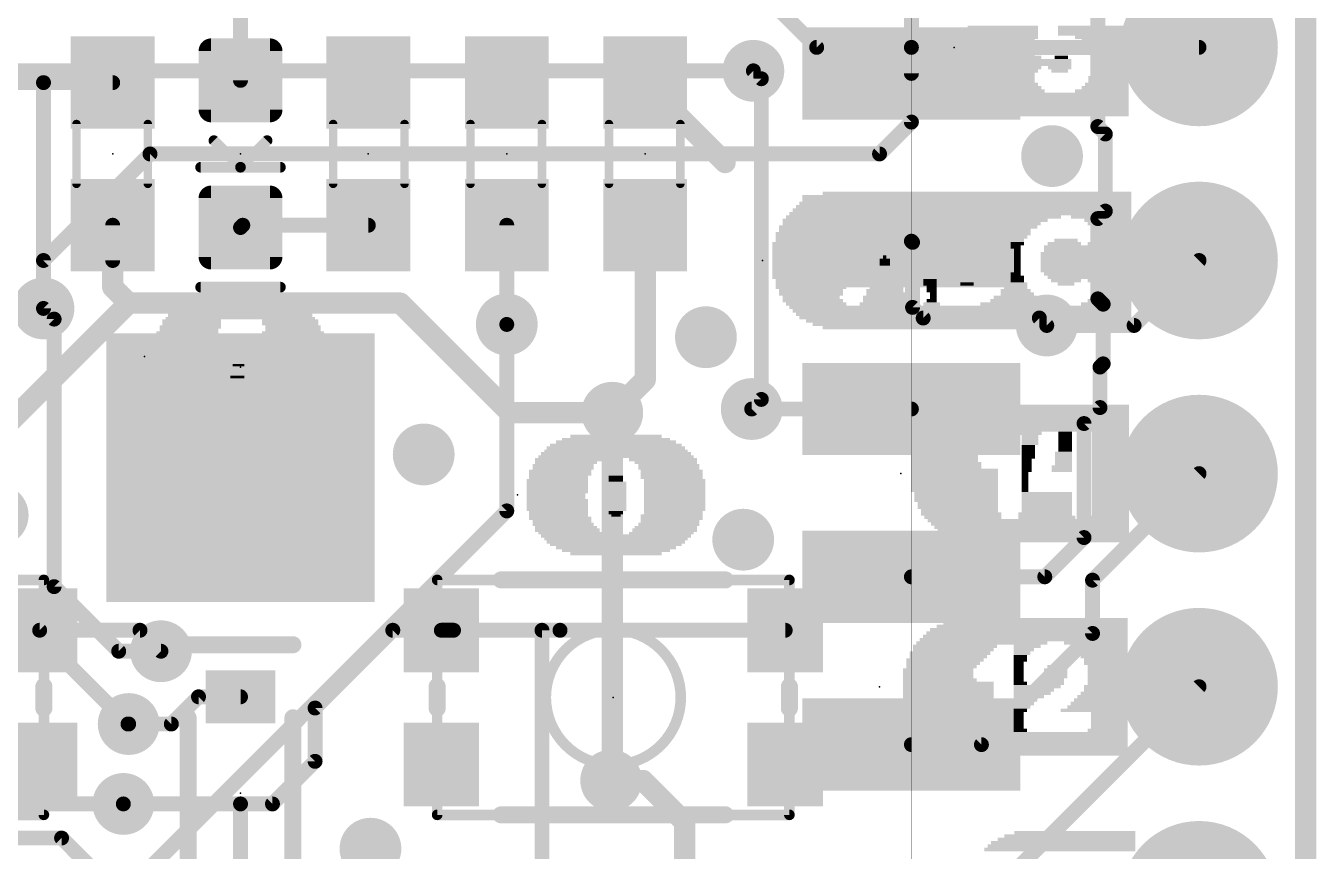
# Model space of a CAD drawing. Extents: x -31.8 to 54.9, y -28.5 to 33.1.
# Drawn here: x 10.14 to 25.53, y 14.55 to 24.39 of the extents above; entities that cross this region are included whole.
import ezdxf

# ---------------------------------------------------------------- set-up
doc = ezdxf.new("R2010")
doc.units = 0
for name, color, linetype in [('1', 12, 'CONTINUOUS'), ('16', 132, 'CONTINUOUS'), ('17', 110, 'CONTINUOUS'), ('18', 110, 'CONTINUOUS'), ('20', 53, 'CONTINUOUS'), ('21', 41, 'CONTINUOUS'), ('23', 53, 'CONTINUOUS'), ('24', 53, 'CONTINUOUS'), ('51', 53, 'CONTINUOUS'), ('52', 253, 'CONTINUOUS')]:
    doc.layers.add(name, color=color, linetype=linetype)

# ---------------------------------------------------------------- blocks, each defined once
blk = doc.blocks.new('RECT')
blk.add_solid([(-0.5, -0.5), (0.5, -0.5), (-0.5, 0.5), (0.5, 0.5)])
blk = doc.blocks.new('RECT160000X160000R30')
at = {"const_width": 0.15}
blk.add_lwpolyline([(0.425, -0.35), (0.425, 0.35, 0.4142), (0.35, 0.425), (-0.35, 0.425, 0.4142), (-0.425, 0.35), (-0.425, -0.35, 0.4142), (-0.35, -0.425), (0.35, -0.425, 0.4142)], format="xyb", close=True, dxfattribs=at)
blk.add_solid([(-0.3754, -0.3754), (0.3754, -0.3754), (-0.3754, 0.3754), (0.3754, 0.3754)])
blk = doc.blocks.new('ROUNDP')
at = {"const_width": 0.5}
blk.add_lwpolyline([(0, -0.25, 1), (0, 0.25, 1), (0, -0.25)], format="xyb", dxfattribs=at)
blk = doc.blocks.new('ROUNDV')
at = {"const_width": 0.5}
blk.add_lwpolyline([(0, -0.25, 1), (0, 0.25, 1), (0, -0.25)], format="xyb", dxfattribs=at)

msp = doc.modelspace()

# ---------------------------------------------------------------- linework, layer by layer
at = {"layer": '1'}
for points, const_width in [([(25.4, 5.08), (25.4, 24.892)], 0.254), ([(12.7, 23.737), (12.7, 24.8285)], 0.1778), ([(18.8793, 24.8214), (19.5707, 24.13)], 0.1778), ([(19.5707, 24.13), (24.13, 24.13)], 0.1778), ([(18.9103, 23.7561), (18.8158, 23.8506)], 0.1778), ([(9.525, 23.71), (10.3505, 23.71)], 0.1778), ([(10.3505, 23.71), (11.176, 23.71)], 0.1778), ([(10.3505, 21.0185), (10.3505, 23.71)], 0.1778), ([(17.526, 23.71), (18.4785, 22.7575)], 0.254), ([(18.9103, 19.9343), (18.9103, 23.7561)], 0.1778), ([(11.176, 22.01), (11.176, 21.59)], 0.1778), ([(12.727, 22.01), (12.7, 21.983)], 0.1778), ([(14.224, 22.01), (12.727, 22.01)], 0.1778), ([(14.224, 22.01), (14.224, 22.01)], 0.254), ([(15.875, 22.01), (15.875, 20.828)], 0.1778), ([(17.526, 22.01), (17.526, 20.1686)], 0.254), ([(11.176, 21.59), (11.176, 21.2725)], 0.254), ([(24.13, 21.59), (23.3555, 20.8155)], 0.1778), ([(11.176, 21.2725), (11.3665, 21.082)], 0.254), ([(11.3665, 21.082), (8.7903, 18.5058)], 0.254), ([(14.605, 21.082), (11.3665, 21.082)], 0.254), ([(15.9112, 19.7758), (14.605, 21.082)], 0.254), ([(23.3555, 20.8155), (22.3141, 20.8155)], 0.1778), ([(17.526, 20.1686), (17.1332, 19.7758)], 0.254), ([(18.796, 19.82), (18.9103, 19.9343)], 0.1778), ([(17.1332, 19.7758), (15.9112, 19.7758)], 0.254), ([(9.962, 17.526), (10.305, 17.183)], 0.1778), ([(10.305, 17.183), (11.5013, 17.183)], 0.1778), ([(11.5013, 17.183), (11.7513, 16.9329)], 0.1778), ([(13.589, 16.256), (14.516, 17.183)], 0.1778), ([(14.516, 17.183), (15.095, 17.183)], 0.1778), ([(15.095, 17.183), (15.24, 17.183)], 0.1778), ([(15.24, 17.183), (16.51, 17.183)], 0.1778), ([(16.295, 13.97), (16.295, 17.183)], 0.1778), ([(16.295, 17.183), (16.51, 17.183)], 0.1778), ([(16.51, 17.183), (19.195, 17.183)], 0.1778), ([(12.199, 16.39), (11.8745, 16.0655)], 0.1778), ([(12.7, 16.39), (12.199, 16.39)], 0.1778), ([(13.589, 16.256), (13.589, 15.621)], 0.1778), ([(11.8745, 16.0655), (11.3665, 16.0655)], 0.1778), ([(13.589, 15.621), (13.081, 15.113)], 0.1778), ([(17.5006, 15.3924), (17.1196, 15.3924)], 0.254), ([(17.995, 14.898), (17.5006, 15.3924)], 0.254), ([(12.7, 15.113), (11.303, 15.113)], 0.1778), ([(13.081, 15.113), (12.7, 15.113)], 0.1778), ([(12.7, 14.09), (12.7, 15.113)], 0.1778), ([(17.995, 13.97), (17.995, 14.898)], 0.254), ([(10.5664, 14.7066), (9.7321, 14.7066)], 0.1778), ([(11.811, 13.462), (10.5664, 14.7066)], 0.1778)]:
    msp.add_lwpolyline(points, dxfattribs=dict(at, const_width=const_width))
for points, const_width in [([(19.5707, 24.1745, 1), (19.5707, 24.0856)], 0.0889), ([(19.5393, 24.0986, 1), (19.6021, 24.1614)], 0.0889), ([(24.13, 24.0856, 1), (24.13, 24.1745)], 0.0889), ([(18.8472, 23.882, 1), (18.7844, 23.8192)], 0.0889), ([(10.3505, 23.7545, 1), (10.3505, 23.6655)], 0.0889), ([(10.3949, 23.71, 1), (10.3061, 23.71)], 0.0889), ([(10.3505, 23.6655, 1), (10.3505, 23.7545)], 0.0889), ([(11.176, 23.6655, 1), (11.176, 23.7545)], 0.0889), ([(12.6556, 23.737, 1), (12.7445, 23.737)], 0.0889), ([(17.5709, 23.7549, 1), (17.4811, 23.6651)], 0.127), ([(18.9548, 23.7561, 1), (18.8658, 23.7561)], 0.0889), ([(18.8789, 23.7247, 1), (18.9417, 23.7875)], 0.0889), ([(18.4336, 22.7126, 1), (18.5234, 22.8024)], 0.127), ([(11.2204, 22.01, 1), (11.1316, 22.01)], 0.0889), ([(12.6686, 22.0144, 1), (12.7314, 21.9516)], 0.0889), ([(12.727, 22.0545, 1), (12.727, 21.9656)], 0.0889), ([(12.7584, 21.9786, 1), (12.6956, 22.0414)], 0.0889), ([(14.224, 22.0735, 1), (14.224, 21.9465)], 0.127), ([(14.224, 21.9465, 1), (14.224, 22.0735)], 0.127), ([(14.224, 21.9656, 1), (14.224, 22.0545)], 0.0889), ([(15.9194, 22.01, 1), (15.8306, 22.01)], 0.0889), ([(17.5895, 22.01, 1), (17.4625, 22.01)], 0.127), ([(11.2395, 21.59, 1), (11.1125, 21.59)], 0.127), ([(11.1316, 21.59, 1), (11.2204, 21.59)], 0.0889), ([(24.1614, 21.5586, 1), (24.0986, 21.6214)], 0.0889), ([(11.2209, 21.3174, 1), (11.1311, 21.2276)], 0.127), ([(11.1125, 21.2725, 1), (11.2395, 21.2725)], 0.127), ([(11.3665, 21.1455, 1), (11.3665, 21.0185)], 0.127), ([(11.4114, 21.0371, 1), (11.3216, 21.1269)], 0.127), ([(11.3216, 21.0371, 1), (11.4114, 21.1269)], 0.127), ([(14.6499, 21.1269, 1), (14.5601, 21.0371)], 0.127), ([(14.605, 21.0185, 1), (14.605, 21.1455)], 0.127), ([(10.3061, 21.0185, 1), (10.3949, 21.0185)], 0.0889), ([(15.8306, 20.828, 1), (15.9194, 20.828)], 0.0889), ([(22.3141, 20.86, 1), (22.3141, 20.771)], 0.0889), ([(23.3241, 20.8469, 1), (23.3869, 20.7841)], 0.0889), ([(23.3555, 20.771, 1), (23.3555, 20.86)], 0.0889), ([(17.4625, 20.1686, 1), (17.5895, 20.1686)], 0.127), ([(17.5709, 20.1237, 1), (17.4811, 20.2135)], 0.127), ([(18.9417, 19.9029, 1), (18.8789, 19.9657)], 0.0889), ([(15.9112, 19.8393, 1), (15.9112, 19.7123)], 0.127), ([(15.8663, 19.7309, 1), (15.9561, 19.8207)], 0.127), ([(17.0883, 19.8207, 1), (17.1781, 19.7309)], 0.127), ([(17.1332, 19.7123, 1), (17.1332, 19.8393)], 0.127), ([(18.7646, 19.8514, 1), (18.8274, 19.7886)], 0.0889), ([(18.8658, 19.9343, 1), (18.9548, 19.9343)], 0.0889), ([(10.305, 17.2275, 1), (10.305, 17.1385)], 0.0889), ([(10.2736, 17.1516, 1), (10.3364, 17.2144)], 0.0889), ([(11.5327, 17.2144, 1), (11.4698, 17.1516)], 0.0889), ([(11.5013, 17.1385, 1), (11.5013, 17.2275)], 0.0889), ([(14.516, 17.2275, 1), (14.516, 17.1385)], 0.0889), ([(14.5474, 17.1516, 1), (14.4846, 17.2144)], 0.0889), ([(15.095, 17.2275, 1), (15.095, 17.1385)], 0.0889), ([(15.095, 17.1385, 1), (15.095, 17.2275)], 0.0889), ([(15.24, 17.2275, 1), (15.24, 17.1385)], 0.0889), ([(15.24, 17.1385, 1), (15.24, 17.2275)], 0.0889), ([(16.295, 17.2275, 1), (16.295, 17.1385)], 0.0889), ([(16.3395, 17.183, 1), (16.2506, 17.183)], 0.0889), ([(16.51, 17.2275, 1), (16.51, 17.1385)], 0.0889), ([(16.51, 17.1385, 1), (16.51, 17.2275)], 0.0889), ([(16.51, 17.1385, 1), (16.51, 17.2275)], 0.0889), ([(19.195, 17.1385, 1), (19.195, 17.2275)], 0.0889), ([(11.7199, 16.9015, 1), (11.7828, 16.9644)], 0.0889), ([(12.199, 16.4345, 1), (12.199, 16.3455)], 0.0889), ([(12.2304, 16.3586, 1), (12.1676, 16.4214)], 0.0889), ([(12.7, 16.3455, 1), (12.7, 16.4345)], 0.0889), ([(13.5576, 16.2874, 1), (13.6204, 16.2246)], 0.0889), ([(13.6334, 16.256, 1), (13.5446, 16.256)], 0.0889), ([(11.3665, 16.11, 1), (11.3665, 16.021)], 0.0889), ([(11.8431, 16.0969, 1), (11.9059, 16.0341)], 0.0889), ([(11.8745, 16.021, 1), (11.8745, 16.11)], 0.0889), ([(13.6204, 15.5896, 1), (13.5576, 15.6524)], 0.0889), ([(13.5446, 15.621, 1), (13.6334, 15.621)], 0.0889), ([(17.1196, 15.4559, 1), (17.1196, 15.3289)], 0.127), ([(17.5455, 15.4373, 1), (17.4557, 15.3475)], 0.127), ([(17.5006, 15.3289, 1), (17.5006, 15.4559)], 0.127), ([(11.303, 15.1575, 1), (11.303, 15.0686)], 0.0889), ([(12.7, 15.1575, 1), (12.7, 15.0686)], 0.0889), ([(12.7445, 15.113, 1), (12.6556, 15.113)], 0.0889), ([(12.7, 15.0686, 1), (12.7, 15.1575)], 0.0889), ([(13.0496, 15.1444, 1), (13.1124, 15.0816)], 0.0889), ([(13.081, 15.0686, 1), (13.081, 15.1575)], 0.0889), ([(18.0585, 14.898, 1), (17.9315, 14.898)], 0.127), ([(17.9501, 14.8531, 1), (18.0399, 14.9429)], 0.127), ([(10.5978, 14.738, 1), (10.535, 14.6752)], 0.0889), ([(10.5664, 14.6622, 1), (10.5664, 14.751)], 0.0889)]:
    msp.add_lwpolyline(points, format="xyb", dxfattribs=dict(at, const_width=const_width))
at = {"layer": '16'}
for points, const_width in [([(25.4, 24.892), (25.4, 5.08)], 0.254), ([(22.9235, 24.6298), (22.9235, 23.1865)], 0.1778), ([(20.7, 24.13), (20.7, 24.51)], 0.1778), ([(20.7, 23.24), (20.7, 24.13)], 0.1778), ([(20.7, 23.82), (20.7, 24.13)], 0.1778), ([(7.8994, 23.8506), (18.8158, 23.8506)], 0.1778), ([(20.32, 22.86), (20.7, 23.24)], 0.1778), ([(22.9235, 23.1865), (23.0124, 23.0976)], 0.1778), ([(23.0124, 23.0976), (23.0124, 22.1787)], 0.1778), ([(10.3505, 21.59), (11.6205, 22.86)], 0.1778), ([(11.6205, 22.86), (20.32, 22.86)], 0.1778), ([(23.0124, 22.1787), (22.9235, 22.0898)], 0.1778), ([(22.9235, 22.0898), (22.9235, 21.1328)], 0.1778), ([(20.7137, 21.8063), (20.7, 21.82)], 0.1778), ([(20.7137, 21.0312), (20.7137, 21.8063)], 0.1778), ([(10.3505, 21.0185), (10.3505, 21.59)], 0.1778), ([(10.4775, 20.8915), (10.3505, 21.0185)], 0.1778), ([(20.8407, 20.9042), (20.7137, 21.0312)], 0.1778), ([(22.9235, 21.1328), (22.987, 21.0693)], 0.1778), ([(22.987, 21.0693), (22.987, 20.3581)], 0.1778), ([(10.4775, 17.7028), (10.4775, 20.8915)], 0.1778), ([(22.2254, 20.9042), (20.8407, 20.9042)], 0.1778), ([(22.3141, 20.8155), (22.2254, 20.9042)], 0.1778), ([(15.875, 18.6055), (15.875, 20.828)], 0.1778), ([(22.987, 20.3581), (22.9489, 20.32)], 0.1778), ([(22.9489, 19.8374), (22.9489, 20.32)], 0.1778), ([(17.1332, 19.7758), (17.1332, 15.406)], 0.254), ([(20.7, 19.82), (18.796, 19.82)], 0.1778), ([(22.7584, 19.6469), (22.9489, 19.8374)], 0.1778), ([(22.7584, 18.288), (22.7584, 19.6469)], 0.1778), ([(22.86, 17.78), (24.13, 19.05)], 0.1778), ([(11.3579, 16.0655), (8.636, 18.7874)], 0.1778), ([(9.2202, 11.9507), (15.875, 18.6055)], 0.1778), ([(22.2904, 17.82), (22.7584, 18.288)], 0.1778), ([(20.7, 17.82), (22.2904, 17.82)], 0.1778), ([(22.86, 17.145), (22.86, 17.78)], 0.1778), ([(11.2474, 16.9329), (10.4775, 17.7028)], 0.1778), ([(21.535, 15.82), (22.86, 17.145)], 0.1778), ([(11.7513, 16.9329), (11.2474, 16.9329)], 0.1778), ([(21.44, 13.82), (24.13, 16.51)], 0.1778), ([(11.3665, 16.0655), (11.3579, 16.0655)], 0.1778), ([(20.7, 15.82), (21.535, 15.82)], 0.1778), ([(17.1332, 15.406), (17.1196, 15.3924)], 0.254), ([(7.057, 15.113), (11.303, 15.113)], 0.1778)]:
    msp.add_lwpolyline(points, dxfattribs=dict(at, const_width=const_width))
for points, const_width in [([(20.7445, 24.13, 1), (20.6555, 24.13)], 0.0889), ([(20.7445, 24.13, 1), (20.6555, 24.13)], 0.0889), ([(20.6555, 24.13, 1), (20.7445, 24.13)], 0.0889), ([(18.8158, 23.8061, 1), (18.8158, 23.8951)], 0.0889), ([(20.6555, 23.82, 1), (20.7445, 23.82)], 0.0889), ([(20.6555, 23.24, 1), (20.7445, 23.24)], 0.0889), ([(20.7314, 23.2086, 1), (20.6686, 23.2714)], 0.0889), ([(22.9549, 23.218, 1), (22.8921, 23.1551)], 0.0889), ([(22.879, 23.1865, 1), (22.968, 23.1865)], 0.0889), ([(23.0569, 23.0976, 1), (22.9679, 23.0976)], 0.0889), ([(22.981, 23.0662, 1), (23.0438, 23.1291)], 0.0889), ([(11.6205, 22.9045, 1), (11.6205, 22.8155)], 0.0889), ([(11.6519, 22.8286, 1), (11.5891, 22.8914)], 0.0889), ([(20.2886, 22.8914, 1), (20.3514, 22.8286)], 0.0889), ([(20.32, 22.8155, 1), (20.32, 22.9045)], 0.0889), ([(22.968, 22.0898, 1), (22.879, 22.0898)], 0.0889), ([(22.8921, 22.1212, 1), (22.9549, 22.0583)], 0.0889), ([(22.9679, 22.1787, 1), (23.0569, 22.1787)], 0.0889), ([(23.0438, 22.1472, 1), (22.981, 22.2101)], 0.0889), ([(20.7314, 21.8514, 1), (20.6686, 21.7886)], 0.0889), ([(20.7582, 21.8063, 1), (20.6692, 21.8063)], 0.0889), ([(20.6823, 21.7749, 1), (20.7451, 21.8377)], 0.0889), ([(10.3191, 21.6214, 1), (10.3819, 21.5586)], 0.0889), ([(10.3949, 21.59, 1), (10.3061, 21.59)], 0.0889), ([(10.3819, 21.0499, 1), (10.3191, 20.9871)], 0.0889), ([(20.7451, 21.0626, 1), (20.6823, 20.9998)], 0.0889), ([(22.9549, 21.1642, 1), (22.8921, 21.1014)], 0.0889), ([(22.879, 21.1328, 1), (22.968, 21.1328)], 0.0889), ([(23.0315, 21.0693, 1), (22.9426, 21.0693)], 0.0889), ([(22.9556, 21.0379, 1), (23.0184, 21.1007)], 0.0889), ([(10.3061, 21.0185, 1), (10.3949, 21.0185)], 0.0889), ([(10.522, 20.8915, 1), (10.4331, 20.8915)], 0.0889), ([(10.4461, 20.8601, 1), (10.5089, 20.9229)], 0.0889), ([(20.6692, 21.0312, 1), (20.7582, 21.0312)], 0.0889), ([(20.8407, 20.9487, 1), (20.8407, 20.8597)], 0.0889), ([(20.8093, 20.8728, 1), (20.8721, 20.9356)], 0.0889), ([(22.2568, 20.9356, 1), (22.194, 20.8728)], 0.0889), ([(22.2254, 20.8597, 1), (22.2254, 20.9487)], 0.0889), ([(15.9194, 20.828, 1), (15.8306, 20.828)], 0.0889), ([(22.2827, 20.7841, 1), (22.3455, 20.8469)], 0.0889), ([(22.9934, 20.32, 1), (22.9045, 20.32)], 0.0889), ([(22.9175, 20.3514, 1), (22.9803, 20.2886)], 0.0889), ([(22.9426, 20.3581, 1), (23.0315, 20.3581)], 0.0889), ([(23.0184, 20.3267, 1), (22.9556, 20.3895)], 0.0889), ([(17.1967, 19.7758, 1), (17.0697, 19.7758)], 0.127), ([(18.796, 19.8645, 1), (18.796, 19.7755)], 0.0889), ([(20.7, 19.7755, 1), (20.7, 19.8645)], 0.0889), ([(22.9045, 19.8374, 1), (22.9934, 19.8374)], 0.0889), ([(22.9803, 19.806, 1), (22.9175, 19.8688)], 0.0889), ([(22.8029, 19.6469, 1), (22.714, 19.6469)], 0.0889), ([(22.727, 19.6783, 1), (22.7898, 19.6155)], 0.0889), ([(24.1614, 19.0186, 1), (24.0986, 19.0814)], 0.0889), ([(15.8306, 18.6055, 1), (15.9194, 18.6055)], 0.0889), ([(15.9064, 18.5741, 1), (15.8436, 18.6369)], 0.0889), ([(22.714, 18.288, 1), (22.8029, 18.288)], 0.0889), ([(22.7898, 18.2566, 1), (22.727, 18.3194)], 0.0889), ([(20.7, 17.8645, 1), (20.7, 17.7755)], 0.0889), ([(22.259, 17.8514, 1), (22.3218, 17.7886)], 0.0889), ([(22.2904, 17.7755, 1), (22.2904, 17.8645)], 0.0889), ([(22.9045, 17.78, 1), (22.8155, 17.78)], 0.0889), ([(22.8286, 17.8114, 1), (22.8914, 17.7486)], 0.0889), ([(10.5089, 17.7342, 1), (10.4461, 17.6714)], 0.0889), ([(10.4331, 17.7028, 1), (10.522, 17.7028)], 0.0889), ([(22.8914, 17.1136, 1), (22.8286, 17.1764)], 0.0889), ([(22.8155, 17.145, 1), (22.9045, 17.145)], 0.0889), ([(11.2474, 16.9774, 1), (11.2474, 16.8885)], 0.0889), ([(11.2159, 16.9015, 1), (11.2788, 16.9644)], 0.0889), ([(11.7513, 16.8885, 1), (11.7513, 16.9774)], 0.0889), ([(24.1614, 16.4786, 1), (24.0986, 16.5414)], 0.0889), ([(11.3579, 16.11, 1), (11.3579, 16.021)], 0.0889), ([(11.3265, 16.0341, 1), (11.3893, 16.0969)], 0.0889), ([(11.3665, 16.021, 1), (11.3665, 16.11)], 0.0889), ([(20.7, 15.8644, 1), (20.7, 15.7756)], 0.0889), ([(21.5036, 15.8514, 1), (21.5664, 15.7886)], 0.0889), ([(21.535, 15.7756, 1), (21.535, 15.8644)], 0.0889), ([(17.0747, 15.4373, 1), (17.1645, 15.3475)], 0.127), ([(17.0697, 15.406, 1), (17.1967, 15.406)], 0.127), ([(17.1781, 15.3611, 1), (17.0883, 15.4509)], 0.127), ([(11.303, 15.0686, 1), (11.303, 15.1575)], 0.0889)]:
    msp.add_lwpolyline(points, format="xyb", dxfattribs=dict(at, const_width=const_width))
at = {"layer": '20', "const_width": 0.2032}
msp.add_lwpolyline([(25.4, 5.08), (25.4, 33.02)], dxfattribs=at)
at = {"layer": '21'}
for points, const_width in [([(13.1763, 21.2725), (12.2238, 21.2725)], 0.127), ([(15.807, 17.783), (18.483, 17.783)], 0.2032), ([(13.325, 17.01), (12.075, 17.01)], 0.2032), ([(10.355, 16.253), (10.355, 16.513)], 0.2032), ([(15.045, 16.513), (15.045, 16.253)], 0.2032), ([(19.245, 16.253), (19.245, 16.513)], 0.2032), ([(12.075, 16.14), (12.075, 14.34)], 0.2032), ([(13.325, 16.14), (13.325, 14.34)], 0.2032), ([(18.483, 14.983), (15.807, 14.983)], 0.2032)]:
    msp.add_lwpolyline(points, dxfattribs=dict(at, const_width=const_width))
for points, const_width in [([(12.2238, 21.3042, 1), (12.2238, 21.2408)], 0.0635), ([(13.1763, 21.2408, 1), (13.1763, 21.3042)], 0.0635), ([(15.807, 17.8338, 1), (15.807, 17.7322)], 0.1016), ([(18.483, 17.7322, 1), (18.483, 17.8338)], 0.1016), ([(17.145, 15.578, 1), (17.145, 17.188, 1), (17.145, 15.578)], 0.127), ([(12.075, 17.0608, 1), (12.075, 16.9592)], 0.1016), ([(13.325, 16.9592, 1), (13.325, 17.0608)], 0.1016), ([(10.4058, 16.513, 1), (10.3042, 16.513)], 0.1016), ([(15.0958, 16.513, 1), (14.9942, 16.513)], 0.1016), ([(19.2958, 16.513, 1), (19.1942, 16.513)], 0.1016), ([(10.3042, 16.253, 1), (10.4058, 16.253)], 0.1016), ([(12.1258, 16.14, 1), (12.0242, 16.14)], 0.1016), ([(13.3758, 16.14, 1), (13.2742, 16.14)], 0.1016), ([(14.9942, 16.253, 1), (15.0958, 16.253)], 0.1016), ([(19.1942, 16.253, 1), (19.2958, 16.253)], 0.1016), ([(15.807, 15.0338, 1), (15.807, 14.9322)], 0.1016), ([(18.483, 14.9322, 1), (18.483, 15.0338)], 0.1016)]:
    msp.add_lwpolyline(points, format="xyb", dxfattribs=dict(at, const_width=const_width))
at = {"layer": '23'}
for p in [(21.209, 24.13), (11.176, 22.86), (12.7, 22.86), (14.224, 22.86), (15.875, 22.86), (17.526, 22.86), (18.923, 21.59), (11.557, 20.447), (20.574, 19.05), (16.002, 18.796), (20.32, 16.51), (17.145, 16.383), (12.7, 15.24)]:
    msp.add_point(p, dxfattribs=at)
at = {"layer": '24'}
msp.add_point((12.7, 20.32), dxfattribs=at)
at = {"layer": '51'}
for points, const_width in [([(10.744, 22.504), (10.744, 23.216)], 0.1016), ([(11.595, 22.504), (11.595, 23.216)], 0.1016), ([(13.805, 23.216), (13.805, 22.504)], 0.1016), ([(14.656, 23.216), (14.656, 22.504)], 0.1016), ([(15.443, 22.504), (15.443, 23.216)], 0.1016), ([(16.294, 22.504), (16.294, 23.216)], 0.1016), ([(17.094, 22.504), (17.094, 23.216)], 0.1016), ([(17.945, 22.504), (17.945, 23.216)], 0.1016), ([(12.7, 22.7013), (12.3825, 23.0188)], 0.127), ([(12.7, 22.7013), (13.0175, 23.0188)], 0.127), ([(12.7, 22.7013), (12.2238, 22.7013)], 0.127), ([(13.1763, 22.7013), (12.7, 22.7013)], 0.127), ([(6.155, 17.783), (10.355, 17.783)], 0.127), ([(10.355, 14.983), (10.355, 17.783)], 0.127), ([(15.045, 17.783), (15.045, 14.983)], 0.127), ([(15.045, 17.783), (19.245, 17.783)], 0.127), ([(19.245, 14.983), (19.245, 17.783)], 0.127), ([(6.155, 14.983), (10.355, 14.983)], 0.127), ([(15.045, 14.983), (19.245, 14.983)], 0.127)]:
    msp.add_lwpolyline(points, dxfattribs=dict(at, const_width=const_width))
for points, const_width in [([(10.7694, 23.216, 1), (10.7186, 23.216)], 0.0508), ([(11.6204, 23.216, 1), (11.5696, 23.216)], 0.0508), ([(13.8304, 23.216, 1), (13.7796, 23.216)], 0.0508), ([(14.6814, 23.216, 1), (14.6306, 23.216)], 0.0508), ([(15.4684, 23.216, 1), (15.4176, 23.216)], 0.0508), ([(16.3194, 23.216, 1), (16.2686, 23.216)], 0.0508), ([(17.1194, 23.216, 1), (17.0686, 23.216)], 0.0508), ([(17.9704, 23.216, 1), (17.9196, 23.216)], 0.0508), ([(12.405, 23.0412, 1), (12.36, 22.9963)], 0.0635), ([(13.04, 22.9963, 1), (12.995, 23.0412)], 0.0635), ([(12.2238, 22.733, 1), (12.2238, 22.6695)], 0.0635), ([(12.7, 22.733, 1), (12.7, 22.6695)], 0.0635), ([(12.6775, 22.7237, 1), (12.7225, 22.6788)], 0.0635), ([(12.6775, 22.6788, 1), (12.7225, 22.7237)], 0.0635), ([(12.7, 22.6695, 1), (12.7, 22.733)], 0.0635), ([(13.1763, 22.6695, 1), (13.1763, 22.733)], 0.0635), ([(10.7186, 22.504, 1), (10.7694, 22.504)], 0.0508), ([(11.5696, 22.504, 1), (11.6204, 22.504)], 0.0508), ([(13.7796, 22.504, 1), (13.8304, 22.504)], 0.0508), ([(14.6306, 22.504, 1), (14.6814, 22.504)], 0.0508), ([(15.4176, 22.504, 1), (15.4684, 22.504)], 0.0508), ([(16.2686, 22.504, 1), (16.3194, 22.504)], 0.0508), ([(17.0686, 22.504, 1), (17.1194, 22.504)], 0.0508), ([(17.9196, 22.504, 1), (17.9704, 22.504)], 0.0508), ([(10.3868, 17.783, 1), (10.3232, 17.783)], 0.0635), ([(10.355, 17.7513, 1), (10.355, 17.8148)], 0.0635), ([(15.0768, 17.783, 1), (15.0132, 17.783)], 0.0635), ([(15.045, 17.8148, 1), (15.045, 17.7513)], 0.0635), ([(19.2767, 17.783, 1), (19.2133, 17.783)], 0.0635), ([(19.245, 17.7513, 1), (19.245, 17.8148)], 0.0635), ([(10.3232, 14.983, 1), (10.3868, 14.983)], 0.0635), ([(10.355, 14.9512, 1), (10.355, 15.0148)], 0.0635), ([(15.0132, 14.983, 1), (15.0768, 14.983)], 0.0635), ([(15.045, 15.0148, 1), (15.045, 14.9512)], 0.0635), ([(19.2133, 14.983, 1), (19.2767, 14.983)], 0.0635), ([(19.245, 14.9512, 1), (19.245, 15.0148)], 0.0635)]:
    msp.add_lwpolyline(points, format="xyb", dxfattribs=dict(at, const_width=const_width))
at = {"layer": '52', "const_width": 0.0025}
msp.add_lwpolyline([(20.7, 8.32), (20.7, 32.32)], dxfattribs=at)

# ---------------------------------------------------------------- block references
at = {"layer": '1', "xscale": 1.1}
for p, rotation in [((11.176, 23.71), 90), ((14.224, 23.71), 270), ((15.875, 23.71), 90), ((17.526, 23.71), 90), ((11.176, 22.01), 90), ((14.224, 22.01), 270), ((15.875, 22.01), 90), ((17.526, 22.01), 90)]:
    msp.add_blockref('RECT', p, dxfattribs=dict(at, rotation=rotation))
at = {"layer": '1', "rotation": 180}
for p in [(12.7, 23.737), (12.7, 21.983)]:
    msp.add_blockref('RECT160000X160000R30', p, dxfattribs=at)
at = {"layer": '1', "xscale": 0.9}
for p in [(10.305, 17.183), (15.095, 17.183), (19.195, 17.183), (10.305, 15.583), (15.095, 15.583), (19.195, 15.583)]:
    msp.add_blockref('RECT', p, dxfattribs=at)
at = {"layer": '1', "xscale": 0.63, "yscale": 0.83, "rotation": 270}
msp.add_blockref('RECT', (12.7, 16.39), dxfattribs=at)
at = {"layer": '16', "rotation": 180}
for p, xscale, yscale in [((20.7, 23.82), 2.6, 1.1), ((20.7, 21.82), 2.6, 1.1), ((12.7, 19.12), 3.2, 3.2), ((20.7, 19.82), 2.6, 1.1), ((20.7, 17.82), 2.6, 1.1), ((20.7, 15.82), 2.6, 1.1)]:
    msp.add_blockref('RECT', p, dxfattribs=dict(at, xscale=xscale, yscale=yscale))
at = {"layer": '17', "xscale": 1.8796, "yscale": 1.8796, "rotation": 180}
for p in [(24.13, 24.13), (24.13, 24.13), (24.13, 21.59), (24.13, 21.59), (24.13, 19.05), (24.13, 19.05), (24.13, 16.51), (24.13, 16.51), (24.13, 13.97), (24.13, 13.97)]:
    msp.add_blockref('ROUNDP', p, dxfattribs=at)
at = {"layer": '18', "xscale": 0.7366, "yscale": 0.7366}
for p in [(18.8158, 23.8506), (18.8158, 23.8506), (22.3774, 22.8346), (22.3774, 22.8346), (10.3505, 21.0185), (10.3505, 21.0185), (15.875, 20.828), (15.875, 20.828), (22.3141, 20.8155), (22.3141, 20.8155), (18.2499, 20.6756), (18.2499, 20.6756), (11.684, 20.066), (11.684, 20.066), (12.7, 20.066), (12.7, 20.066), (13.716, 20.066), (13.716, 20.066), (18.796, 19.82), (18.796, 19.82), (17.1332, 19.7758), (17.1332, 19.7758), (14.8844, 19.2786), (14.8844, 19.2786), (11.684, 19.05), (11.684, 19.05), (12.7, 19.05), (12.7, 19.05), (13.716, 19.05), (13.716, 19.05), (9.8044, 18.5547), (9.8044, 18.5547), (18.6944, 18.2626), (18.6944, 18.2626), (11.684, 18.034), (11.684, 18.034), (12.7, 18.034), (12.7, 18.034), (13.716, 18.034), (13.716, 18.034), (11.7513, 16.9329), (11.7513, 16.9329), (11.3665, 16.0655), (11.3665, 16.0655), (17.1196, 15.3924), (17.1196, 15.3924), (11.303, 15.113), (11.303, 15.113), (14.2494, 14.5796), (14.2494, 14.5796)]:
    msp.add_blockref('ROUNDV', p, dxfattribs=at)
at = {"layer": '21'}
for p, xscale, yscale in [((21.769, 24.33), 0.88, 0.04), ((21.789, 24.37), 0.84, 0.04), ((22.869, 24.37), 0.84, 0.04), ((22.869, 24.33), 0.84, 0.04), ((21.769, 24.29), 0.88, 0.04), ((21.769, 24.25), 0.88, 0.04), ((21.749, 24.21), 0.84, 0.04), ((21.749, 24.17), 0.84, 0.04), ((22.869, 24.29), 0.84, 0.04), ((22.969, 24.25), 0.64, 0.04), ((23.009, 24.21), 0.56, 0.04), ((23.029, 24.17), 0.52, 0.04), ((21.749, 24.13), 0.84, 0.04), ((21.749, 24.09), 0.84, 0.04), ((21.749, 24.05), 0.84, 0.04), ((21.789, 24.01), 0.92, 0.04), ((22.489, 24.01), 0.16, 0.04), ((23.049, 24.13), 0.48, 0.04), ((23.049, 24.09), 0.48, 0.04), ((23.069, 24.05), 0.44, 0.04), ((23.069, 24.01), 0.44, 0.04), ((21.969, 23.97), 1.28, 0.04), ((21.969, 23.93), 1.28, 0.04), ((21.809, 23.89), 0.88, 0.04), ((21.789, 23.85), 0.84, 0.04), ((22.469, 23.89), 0.28, 0.04), ((22.469, 23.85), 0.2, 0.04), ((23.069, 23.97), 0.44, 0.04), ((23.069, 23.93), 0.44, 0.04), ((23.069, 23.89), 0.44, 0.04), ((23.069, 23.85), 0.44, 0.04), ((21.769, 23.81), 0.8, 0.04), ((21.789, 23.77), 0.76, 0.04), ((21.789, 23.73), 0.76, 0.04), ((21.829, 23.69), 0.76, 0.04), ((23.029, 23.69), 0.52, 0.04), ((23.049, 23.77), 0.48, 0.04), ((23.049, 23.73), 0.48, 0.04), ((23.069, 23.81), 0.44, 0.04), ((21.849, 23.65), 0.8, 0.04), ((21.889, 23.61), 0.8, 0.04), ((22.409, 23.57), 1.76, 0.04), ((22.429, 23.53), 1.72, 0.04), ((22.969, 23.61), 0.64, 0.04), ((23.009, 23.65), 0.56, 0.04), ((22.449, 23.49), 1.68, 0.04), ((22.469, 23.45), 1.64, 0.04), ((22.509, 23.41), 1.56, 0.04), ((22.549, 23.37), 1.48, 0.04), ((22.609, 23.33), 1.36, 0.04), ((21.383, 22.31), 3.88, 0.04), ((21.423, 22.35), 3.8, 0.04), ((21.483, 22.39), 3.68, 0.04), ((21.283, 22.15), 4.08, 0.04), ((21.303, 22.19), 4.04, 0.04), ((21.323, 22.23), 4, 0.04), ((21.343, 22.27), 3.96, 0.04), ((19.683, 21.99), 1.12, 0.04), ((19.723, 22.07), 1.12, 0.04), ((19.723, 22.03), 1.12, 0.04), ((20.843, 22.11), 3.28, 0.04), ((20.743, 22.07), 0.52, 0.04), ((20.743, 22.03), 0.52, 0.04), ((20.763, 21.99), 0.48, 0.04), ((21.943, 22.07), 0.76, 0.04), ((21.943, 22.03), 0.6, 0.04), ((21.963, 21.99), 0.48, 0.04), ((22.963, 22.11), 0.72, 0.04), ((23.043, 22.07), 0.56, 0.04), ((23.063, 22.03), 0.52, 0.04), ((23.103, 21.99), 0.44, 0.04), ((19.643, 21.91), 1.12, 0.04), ((19.643, 21.87), 1.12, 0.04), ((19.623, 21.83), 1.08, 0.04), ((19.683, 21.95), 1.12, 0.04), ((20.763, 21.95), 0.48, 0.04), ((20.783, 21.91), 0.44, 0.04), ((20.783, 21.87), 0.44, 0.04), ((20.803, 21.83), 0.4, 0.04), ((21.363, 21.83), 0.24, 0.04), ((21.943, 21.95), 0.36, 0.04), ((21.963, 21.91), 0.32, 0.04), ((21.963, 21.87), 0.24, 0.04), ((21.943, 21.83), 0.2, 0.04), ((22.543, 21.83), 0.28, 0.04), ((23.083, 21.83), 0.48, 0.04), ((23.103, 21.95), 0.44, 0.04), ((23.103, 21.91), 0.44, 0.04), ((23.103, 21.87), 0.44, 0.04), ((19.603, 21.79), 1.12, 0.04), ((19.583, 21.75), 1.08, 0.04), ((19.583, 21.71), 1.08, 0.04), ((20.803, 21.79), 0.4, 0.04), ((20.823, 21.75), 0.36, 0.04), ((20.823, 21.71), 0.36, 0.04), ((21.403, 21.79), 0.32, 0.04), ((21.423, 21.75), 0.36, 0.04), ((21.443, 21.71), 0.4, 0.04), ((21.963, 21.79), 0.16, 0.04), ((21.943, 21.75), 0.12, 0.04), ((21.963, 21.71), 0.08, 0.04), ((22.803, 21.75), 1.04, 0.04), ((22.803, 21.71), 1.04, 0.04), ((22.523, 21.79), 0.4, 0.04), ((23.063, 21.79), 0.52, 0.04), ((19.563, 21.67), 1.04, 0.04), ((19.563, 21.63), 1.04, 0.04), ((20.383, 21.59), 0.12, 0.04), ((20.383, 21.55), 0.12, 0.04), ((20.383, 21.63), 0.04, 0.04), ((20.843, 21.67), 0.32, 0.04), ((20.843, 21.63), 0.32, 0.04), ((20.863, 21.59), 0.28, 0.04), ((20.863, 21.55), 0.28, 0.04), ((21.443, 21.67), 0.4, 0.04), ((21.463, 21.63), 0.44, 0.04), ((21.463, 21.59), 0.44, 0.04), ((21.463, 21.55), 0.44, 0.04), ((21.963, 21.67), 0.08, 0.04), ((21.963, 21.63), 0.08, 0.04), ((21.963, 21.59), 0.08, 0.04), ((21.963, 21.55), 0.08, 0.04), ((22.783, 21.67), 1.08, 0.04), ((22.783, 21.63), 1.08, 0.04), ((22.783, 21.59), 1.08, 0.04), ((22.783, 21.55), 1.08, 0.04), ((19.523, 21.51), 0.96, 0.04), ((19.523, 21.47), 0.96, 0.04), ((19.523, 21.43), 0.96, 0.04), ((19.503, 21.39), 0.92, 0.04), ((20.383, 21.51), 0.2, 0.04), ((20.883, 21.51), 0.24, 0.04), ((20.883, 21.47), 0.24, 0.04), ((20.903, 21.43), 0.2, 0.04), ((20.903, 21.39), 0.2, 0.04), ((21.443, 21.51), 0.4, 0.04), ((21.443, 21.47), 0.4, 0.04), ((21.443, 21.43), 0.4, 0.04), ((21.423, 21.39), 0.36, 0.04), ((21.943, 21.43), 0.12, 0.04), ((21.963, 21.39), 0.16, 0.04), ((21.963, 21.51), 0.08, 0.04), ((21.963, 21.47), 0.08, 0.04), ((22.783, 21.51), 1.08, 0.04), ((22.783, 21.47), 1.08, 0.04), ((22.803, 21.43), 1.04, 0.04), ((19.523, 21.35), 0.88, 0.04), ((19.503, 21.31), 0.84, 0.04), ((19.503, 21.27), 0.84, 0.04), ((19.503, 21.23), 0.76, 0.04), ((20.383, 21.23), 0.44, 0.04), ((20.403, 21.27), 0.4, 0.04), ((20.923, 21.35), 0.16, 0.04), ((20.923, 21.31), 0.16, 0.04), ((20.943, 21.27), 0.12, 0.04), ((20.943, 21.23), 0.12, 0.04), ((21.403, 21.35), 0.32, 0.04), ((21.363, 21.31), 0.16, 0.04), ((21.943, 21.23), 0.36, 0.04), ((21.943, 21.27), 0.28, 0.04), ((21.963, 21.31), 0.24, 0.04), ((21.963, 21.35), 0.16, 0.04), ((22.543, 21.35), 0.36, 0.04), ((22.543, 21.31), 0.2, 0.04), ((23.063, 21.35), 0.52, 0.04), ((23.083, 21.31), 0.48, 0.04), ((23.103, 21.27), 0.44, 0.04), ((23.103, 21.23), 0.44, 0.04), ((12.697, 21.077), 1.36, 0.04), ((12.697, 21.112), 1.22, 0.03), ((12.697, 21.147), 1.02, 0.04), ((19.503, 21.19), 0.76, 0.04), ((19.503, 21.15), 0.68, 0.04), ((19.523, 21.11), 0.72, 0.04), ((19.563, 21.07), 0.72, 0.04), ((20.383, 21.07), 0.6, 0.04), ((20.383, 21.15), 0.52, 0.04), ((20.403, 21.11), 0.56, 0.04), ((20.403, 21.19), 0.48, 0.04), ((20.943, 21.07), 0.2, 0.04), ((20.943, 21.11), 0.12, 0.04), ((20.963, 21.19), 0.08, 0.04), ((20.963, 21.15), 0.08, 0.04), ((21.943, 21.07), 0.84, 0.04), ((21.963, 21.11), 0.64, 0.04), ((21.943, 21.15), 0.52, 0.04), ((21.963, 21.19), 0.4, 0.04), ((23.023, 21.07), 0.6, 0.04), ((23.063, 21.11), 0.52, 0.04), ((23.083, 21.15), 0.48, 0.04), ((23.103, 21.19), 0.44, 0.04), ((12.697, 20.937), 1.72, 0.04), ((12.697, 20.972), 1.64, 0.03), ((12.697, 21.007), 1.58, 0.04), ((12.697, 21.042), 1.5, 0.03), ((21.283, 21.03), 4.08, 0.04), ((21.303, 20.99), 4.04, 0.04), ((21.323, 20.95), 4, 0.04), ((21.343, 20.91), 3.96, 0.04), ((12.102, 20.797), 0.73, 0.04), ((12.087, 20.762), 0.7, 0.03), ((12.117, 20.867), 0.7, 0.04), ((12.117, 20.832), 0.7, 0.03), ((12.697, 20.902), 1.78, 0.03), ((13.292, 20.867), 0.67, 0.04), ((13.292, 20.832), 0.67, 0.03), ((13.327, 20.797), 0.66, 0.04), ((13.327, 20.762), 0.66, 0.03), ((21.383, 20.87), 3.88, 0.04), ((21.423, 20.83), 3.8, 0.04), ((21.483, 20.79), 3.68, 0.04), ((12.052, 20.622), 0.77, 0.03), ((12.067, 20.727), 0.74, 0.04), ((12.067, 20.692), 0.74, 0.03), ((12.067, 20.657), 0.74, 0.04), ((13.172, 20.657), 1.05, 0.04), ((13.187, 20.622), 1.08, 0.03), ((13.327, 20.727), 0.74, 0.04), ((13.327, 20.692), 0.74, 0.03), ((12.052, 20.587), 0.77, 0.04), ((12.052, 20.552), 0.77, 0.03), ((12.032, 20.517), 0.73, 0.04), ((12.032, 20.482), 0.73, 0.03), ((12.032, 20.447), 0.73, 0.04), ((13.187, 20.587), 1.08, 0.04), ((13.272, 20.552), 0.91, 0.03), ((13.307, 20.517), 0.84, 0.04), ((13.327, 20.482), 0.8, 0.03), ((13.342, 20.447), 0.77, 0.04), ((12.032, 20.412), 0.73, 0.03), ((12.032, 20.377), 0.73, 0.04), ((12.067, 20.342), 0.8, 0.03), ((12.227, 20.307), 1.12, 0.04), ((12.677, 20.342), 0.14, 0.03), ((13.342, 20.412), 0.77, 0.03), ((13.362, 20.377), 0.73, 0.04), ((13.362, 20.342), 0.73, 0.03), ((13.362, 20.307), 0.73, 0.04), ((12.227, 20.272), 1.12, 0.03), ((12.082, 20.237), 0.77, 0.04), ((12.067, 20.202), 0.74, 0.03), ((12.047, 20.167), 0.7, 0.04), ((12.662, 20.237), 0.25, 0.04), ((12.662, 20.202), 0.17, 0.03), ((13.362, 20.272), 0.73, 0.03), ((13.347, 20.237), 0.7, 0.04), ((13.347, 20.202), 0.7, 0.03), ((13.347, 20.167), 0.7, 0.04), ((12.067, 20.132), 0.66, 0.03), ((12.067, 20.097), 0.66, 0.04), ((12.102, 20.062), 0.67, 0.03), ((12.117, 20.027), 0.7, 0.04), ((12.157, 19.992), 0.7, 0.03), ((13.202, 19.992), 0.77, 0.03), ((13.257, 20.027), 0.74, 0.04), ((13.277, 20.062), 0.7, 0.03), ((13.307, 20.132), 0.7, 0.03), ((13.307, 20.097), 0.7, 0.04), ((12.697, 19.957), 1.72, 0.04), ((12.697, 19.922), 1.64, 0.03), ((12.697, 19.887), 1.58, 0.04), ((12.697, 19.852), 1.5, 0.03), ((22.294, 19.85), 2, 0.04), ((12.697, 19.817), 1.36, 0.04), ((12.697, 19.782), 1.22, 0.03), ((12.697, 19.747), 1.02, 0.04), ((22.134, 19.69), 2.32, 0.04), ((22.154, 19.73), 2.28, 0.04), ((22.194, 19.77), 2.2, 0.04), ((22.234, 19.81), 2.12, 0.04), ((21.294, 19.53), 0.96, 0.04), ((22.074, 19.57), 2.44, 0.04), ((22.094, 19.61), 2.4, 0.04), ((22.114, 19.65), 2.36, 0.04), ((22.114, 19.53), 0.28, 0.04), ((22.534, 19.53), 0.16, 0.04), ((23.074, 19.53), 0.44, 0.04), ((17.177, 19.391), 1.57, 0.03), ((17.177, 19.426), 1.43, 0.04), ((17.177, 19.461), 1.29, 0.03), ((17.177, 19.496), 1.09, 0.04), ((21.174, 19.37), 0.88, 0.04), ((21.234, 19.45), 0.92, 0.04), ((21.214, 19.41), 0.88, 0.04), ((21.274, 19.49), 0.92, 0.04), ((22.114, 19.49), 0.2, 0.04), ((22.114, 19.45), 0.2, 0.04), ((22.114, 19.41), 0.2, 0.04), ((22.094, 19.37), 0.16, 0.04), ((22.534, 19.49), 0.16, 0.04), ((22.534, 19.45), 0.16, 0.04), ((22.534, 19.41), 0.16, 0.04), ((22.534, 19.37), 0.16, 0.04), ((23.074, 19.49), 0.44, 0.04), ((23.074, 19.45), 0.44, 0.04), ((23.074, 19.41), 0.44, 0.04), ((23.074, 19.37), 0.44, 0.04), ((16.617, 19.216), 0.81, 0.04), ((16.672, 19.251), 0.84, 0.03), ((17.177, 19.286), 1.79, 0.04), ((17.177, 19.321), 1.71, 0.03), ((17.177, 19.356), 1.65, 0.04), ((17.682, 19.251), 0.84, 0.03), ((17.737, 19.216), 0.81, 0.04), ((21.094, 19.25), 0.8, 0.04), ((21.154, 19.33), 0.84, 0.04), ((21.134, 19.29), 0.8, 0.04), ((22.094, 19.33), 0.16, 0.04), ((22.094, 19.29), 0.16, 0.04), ((22.094, 19.25), 0.16, 0.04), ((22.514, 19.29), 0.2, 0.04), ((22.514, 19.25), 0.2, 0.04), ((22.534, 19.33), 0.16, 0.04), ((23.074, 19.33), 0.44, 0.04), ((23.074, 19.29), 0.44, 0.04), ((23.074, 19.25), 0.44, 0.04), ((16.512, 19.076), 0.74, 0.04), ((16.547, 19.146), 0.73, 0.04), ((16.547, 19.111), 0.73, 0.03), ((16.582, 19.181), 0.74, 0.03), ((17.772, 19.181), 0.74, 0.03), ((17.807, 19.146), 0.73, 0.04), ((17.807, 19.111), 0.73, 0.03), ((17.842, 19.076), 0.74, 0.04), ((21.094, 19.21), 0.8, 0.04), ((21.114, 19.17), 0.84, 0.04), ((21.114, 19.13), 0.84, 0.04), ((21.214, 19.09), 1.04, 0.04), ((22.074, 19.21), 0.12, 0.04), ((22.074, 19.17), 0.12, 0.04), ((22.074, 19.13), 0.12, 0.04), ((22.074, 19.09), 0.12, 0.04), ((22.494, 19.13), 0.24, 0.04), ((22.494, 19.09), 0.24, 0.04), ((22.514, 19.21), 0.2, 0.04), ((22.514, 19.17), 0.2, 0.04), ((23.074, 19.21), 0.44, 0.04), ((23.074, 19.17), 0.44, 0.04), ((23.074, 19.13), 0.44, 0.04), ((23.074, 19.09), 0.44, 0.04), ((16.477, 18.971), 0.73, 0.03), ((16.477, 18.936), 0.73, 0.04), ((16.512, 19.041), 0.74, 0.03), ((16.492, 19.006), 0.7, 0.04), ((17.177, 18.936), 0.25, 0.04), ((17.177, 19.006), 0.17, 0.04), ((17.177, 18.971), 0.17, 0.03), ((17.842, 19.041), 0.74, 0.03), ((17.842, 19.006), 0.74, 0.04), ((17.877, 18.971), 0.73, 0.03), ((17.877, 18.936), 0.73, 0.04), ((21.214, 19.05), 1.04, 0.04), ((21.214, 19.01), 1.04, 0.04), ((21.214, 18.97), 1.04, 0.04), ((21.214, 18.93), 1.04, 0.04), ((22.054, 19.05), 0.08, 0.04), ((22.054, 19.01), 0.08, 0.04), ((22.054, 18.97), 0.08, 0.04), ((22.054, 18.93), 0.08, 0.04), ((23.074, 19.05), 0.44, 0.04), ((23.074, 19.01), 0.44, 0.04), ((23.074, 18.97), 0.44, 0.04), ((23.074, 18.93), 0.44, 0.04), ((16.477, 18.901), 0.73, 0.03), ((16.477, 18.866), 0.73, 0.04), ((16.477, 18.831), 0.73, 0.03), ((16.462, 18.796), 0.7, 0.04), ((16.462, 18.761), 0.7, 0.03), ((17.177, 18.901), 0.25, 0.03), ((17.177, 18.866), 0.25, 0.04), ((17.177, 18.831), 0.25, 0.03), ((17.177, 18.796), 0.25, 0.04), ((17.177, 18.761), 0.25, 0.03), ((17.877, 18.901), 0.73, 0.03), ((17.877, 18.866), 0.73, 0.04), ((17.877, 18.831), 0.73, 0.03), ((17.877, 18.796), 0.73, 0.04), ((17.877, 18.761), 0.73, 0.03), ((21.214, 18.89), 1.04, 0.04), ((21.214, 18.85), 1.04, 0.04), ((22.054, 18.89), 0.08, 0.04), ((22.054, 18.85), 0.08, 0.04), ((22.314, 18.81), 0.6, 0.04), ((22.314, 18.77), 0.6, 0.04), ((23.074, 18.89), 0.44, 0.04), ((23.074, 18.85), 0.44, 0.04), ((23.074, 18.81), 0.44, 0.04), ((23.074, 18.77), 0.44, 0.04), ((16.477, 18.726), 0.73, 0.04), ((16.477, 18.691), 0.73, 0.03), ((16.477, 18.656), 0.73, 0.04), ((16.477, 18.621), 0.73, 0.03), ((17.177, 18.726), 0.25, 0.04), ((17.177, 18.691), 0.25, 0.03), ((17.177, 18.656), 0.25, 0.04), ((17.177, 18.621), 0.25, 0.03), ((17.877, 18.726), 0.73, 0.04), ((17.877, 18.691), 0.73, 0.03), ((17.877, 18.656), 0.73, 0.04), ((17.877, 18.621), 0.73, 0.03), ((21.254, 18.69), 0.96, 0.04), ((21.254, 18.65), 0.96, 0.04), ((21.274, 18.61), 0.92, 0.04), ((22.314, 18.73), 0.6, 0.04), ((22.314, 18.69), 0.6, 0.04), ((22.314, 18.65), 0.6, 0.04), ((22.314, 18.61), 0.6, 0.04), ((23.074, 18.73), 0.44, 0.04), ((23.074, 18.69), 0.44, 0.04), ((23.074, 18.65), 0.44, 0.04), ((23.074, 18.61), 0.44, 0.04), ((16.492, 18.586), 0.7, 0.04), ((16.492, 18.551), 0.7, 0.03), ((16.512, 18.516), 0.74, 0.04), ((16.532, 18.481), 0.7, 0.03), ((16.547, 18.446), 0.73, 0.04), ((17.177, 18.586), 0.17, 0.04), ((17.177, 18.551), 0.11, 0.03), ((17.807, 18.446), 0.73, 0.04), ((17.842, 18.551), 0.74, 0.03), ((17.842, 18.516), 0.74, 0.04), ((17.822, 18.481), 0.7, 0.03), ((17.862, 18.586), 0.7, 0.04), ((21.294, 18.57), 0.96, 0.04), ((21.314, 18.53), 0.92, 0.04), ((22.094, 18.49), 2.4, 0.04), ((22.114, 18.45), 2.36, 0.04), ((22.294, 18.57), 0.64, 0.04), ((22.314, 18.53), 0.68, 0.04), ((23.054, 18.53), 0.48, 0.04), ((23.074, 18.57), 0.44, 0.04), ((16.582, 18.411), 0.74, 0.03), ((16.597, 18.376), 0.77, 0.04), ((16.637, 18.341), 0.77, 0.03), ((17.177, 18.306), 1.79, 0.04), ((17.717, 18.341), 0.77, 0.03), ((17.757, 18.376), 0.77, 0.04), ((17.772, 18.411), 0.74, 0.03), ((22.134, 18.41), 2.32, 0.04), ((22.154, 18.37), 2.28, 0.04), ((22.194, 18.33), 2.2, 0.04), ((17.177, 18.271), 1.71, 0.03), ((17.177, 18.236), 1.65, 0.04), ((17.177, 18.201), 1.57, 0.03), ((17.177, 18.166), 1.43, 0.04), ((22.234, 18.29), 2.12, 0.04), ((22.294, 18.25), 2, 0.04), ((17.177, 18.131), 1.29, 0.03), ((17.177, 18.096), 1.09, 0.04), ((22.14, 17.23), 2.28, 0.04), ((22.18, 17.27), 2.2, 0.04), ((22.24, 17.31), 2.08, 0.04), ((22.04, 17.07), 2.48, 0.04), ((22.06, 17.11), 2.44, 0.04), ((22.08, 17.15), 2.4, 0.04), ((22.1, 17.19), 2.36, 0.04), ((21.16, 16.91), 0.96, 0.04), ((21.2, 16.95), 0.96, 0.04), ((21.54, 17.03), 1.56, 0.04), ((22.08, 16.99), 0.32, 0.04), ((22.04, 16.95), 0.24, 0.04), ((22.02, 16.91), 0.2, 0.04), ((22.9, 17.03), 0.76, 0.04), ((22.94, 16.99), 0.68, 0.04), ((22.98, 16.95), 0.6, 0.04), ((23, 16.91), 0.56, 0.04), ((21.1, 16.83), 0.92, 0.04), ((21.08, 16.79), 0.88, 0.04), ((21.14, 16.87), 0.92, 0.04), ((22, 16.87), 0.16, 0.04), ((22, 16.83), 0.16, 0.04), ((21.98, 16.79), 0.12, 0.04), ((23, 16.87), 0.56, 0.04), ((23.02, 16.83), 0.52, 0.04), ((23.02, 16.79), 0.52, 0.04), ((21.02, 16.71), 0.84, 0.04), ((21.02, 16.67), 0.84, 0.04), ((21.02, 16.63), 0.84, 0.04), ((21.06, 16.75), 0.84, 0.04), ((21.98, 16.75), 0.12, 0.04), ((21.98, 16.71), 0.12, 0.04), ((21.98, 16.67), 0.12, 0.04), ((21.98, 16.63), 0.12, 0.04), ((22.42, 16.71), 0.28, 0.04), ((22.42, 16.67), 0.28, 0.04), ((22.42, 16.63), 0.28, 0.04), ((22.42, 16.75), 0.2, 0.04), ((23.04, 16.75), 0.48, 0.04), ((23.04, 16.71), 0.48, 0.04), ((23.04, 16.67), 0.48, 0.04), ((23.04, 16.63), 0.48, 0.04), ((21.04, 16.59), 0.88, 0.04), ((21.14, 16.55), 1.08, 0.04), ((21.14, 16.51), 1.08, 0.04), ((21.14, 16.47), 1.08, 0.04), ((21.98, 16.59), 0.12, 0.04), ((22, 16.55), 0.16, 0.04), ((22.2, 16.51), 0.56, 0.04), ((22.16, 16.47), 0.48, 0.04), ((22.38, 16.55), 0.28, 0.04), ((22.4, 16.59), 0.24, 0.04), ((23.02, 16.51), 0.52, 0.04), ((23.02, 16.47), 0.52, 0.04), ((23.04, 16.59), 0.48, 0.04), ((23.04, 16.55), 0.48, 0.04), ((21.14, 16.43), 1.08, 0.04), ((21.14, 16.39), 1.08, 0.04), ((21.14, 16.35), 1.08, 0.04), ((21.14, 16.31), 1.08, 0.04), ((22.14, 16.43), 0.44, 0.04), ((22.1, 16.39), 0.36, 0.04), ((22.06, 16.35), 0.28, 0.04), ((22.04, 16.31), 0.24, 0.04), ((22.94, 16.31), 0.68, 0.04), ((22.96, 16.35), 0.64, 0.04), ((22.98, 16.39), 0.6, 0.04), ((23, 16.43), 0.56, 0.04), ((21.16, 16.27), 1.04, 0.04), ((21.16, 16.23), 1.04, 0.04), ((21.16, 16.19), 1.04, 0.04), ((22.02, 16.27), 0.2, 0.04), ((22, 16.23), 0.16, 0.04), ((21.98, 16.19), 0.12, 0.04), ((21.98, 16.15), 0.12, 0.04), ((22.88, 16.23), 0.8, 0.04), ((22.92, 16.27), 0.72, 0.04), ((23.06, 16.19), 0.44, 0.04), ((23.06, 16.15), 0.44, 0.04), ((21.2, 16.07), 0.96, 0.04), ((21.2, 16.03), 0.96, 0.04), ((21.24, 15.99), 0.96, 0.04), ((21.98, 16.11), 0.12, 0.04), ((21.98, 16.07), 0.12, 0.04), ((21.98, 16.03), 0.12, 0.04), ((22, 15.99), 0.16, 0.04), ((23.04, 15.99), 0.48, 0.04), ((23.06, 16.11), 0.44, 0.04), ((23.06, 16.07), 0.44, 0.04), ((23.06, 16.03), 0.44, 0.04), ((22.04, 15.95), 2.48, 0.04), ((22.06, 15.91), 2.44, 0.04), ((22.08, 15.87), 2.4, 0.04), ((22.1, 15.83), 2.36, 0.04), ((22.14, 15.79), 2.28, 0.04), ((22.18, 15.75), 2.2, 0.04), ((22.24, 15.71), 2.08, 0.04), ((22.649, 14.77), 1.44, 0.04), ((22.489, 14.61), 1.76, 0.04), ((22.509, 14.65), 1.72, 0.04), ((22.549, 14.69), 1.64, 0.04), ((22.589, 14.73), 1.56, 0.04), ((22.469, 14.57), 1.8, 0.04)]:
    msp.add_blockref('RECT', p, dxfattribs=dict(at, xscale=xscale, yscale=yscale))
at = {"layer": '21', "yscale": 0.04}
for p in [(19.543, 21.59), (19.543, 21.55), (22.823, 21.39), (21.234, 18.81), (21.234, 18.77), (21.234, 18.73), (21.22, 16.99), (21.18, 16.15), (21.18, 16.11)]:
    msp.add_blockref('RECT', p, dxfattribs=at)
at = {"layer": '51'}
for p, xscale, yscale, rotation in [((24.13, 24.13), 0.508, 0.508, 90), ((14.2291, 23.4482), 0.5001, 0.95, 270), ((11.1709, 23.4403), 0.5001, 0.95, 90), ((15.8699, 23.4403), 0.5001, 0.95, 90), ((17.5209, 23.4403), 0.5001, 0.95, 90), ((11.1709, 22.2719), 0.5001, 0.95, 90), ((14.2291, 22.2797), 0.5001, 0.95, 270), ((15.8699, 22.2719), 0.5001, 0.95, 90), ((17.5209, 22.2719), 0.5001, 0.95, 90), ((24.13, 21.59), 0.508, 0.508, 90), ((24.13, 19.05), 0.508, 0.508, 90), ((10.455, 17.183), 0.2, 0.6, 180), ((19.345, 17.183), 0.2, 0.6, 180), ((24.13, 16.51), 0.508, 0.508, 90), ((10.455, 15.583), 0.2, 0.6, 180), ((19.345, 15.583), 0.2, 0.6, 180)]:
    msp.add_blockref('RECT', p, dxfattribs=dict(at, xscale=xscale, yscale=yscale, rotation=rotation))
at = {"layer": '51', "xscale": 0.2, "yscale": 0.6}
for p in [(14.945, 17.183), (14.945, 15.583)]:
    msp.add_blockref('RECT', p, dxfattribs=at)
at = {"layer": '52', "xscale": 1.1, "yscale": 1.1, "rotation": 180}
for p in [(20.15, 23.82), (20.15, 21.82), (20.15, 19.82), (20.15, 17.82), (20.15, 15.82)]:
    msp.add_blockref('RECT', p, dxfattribs=at)

doc.saveas('drawing.dxf')
